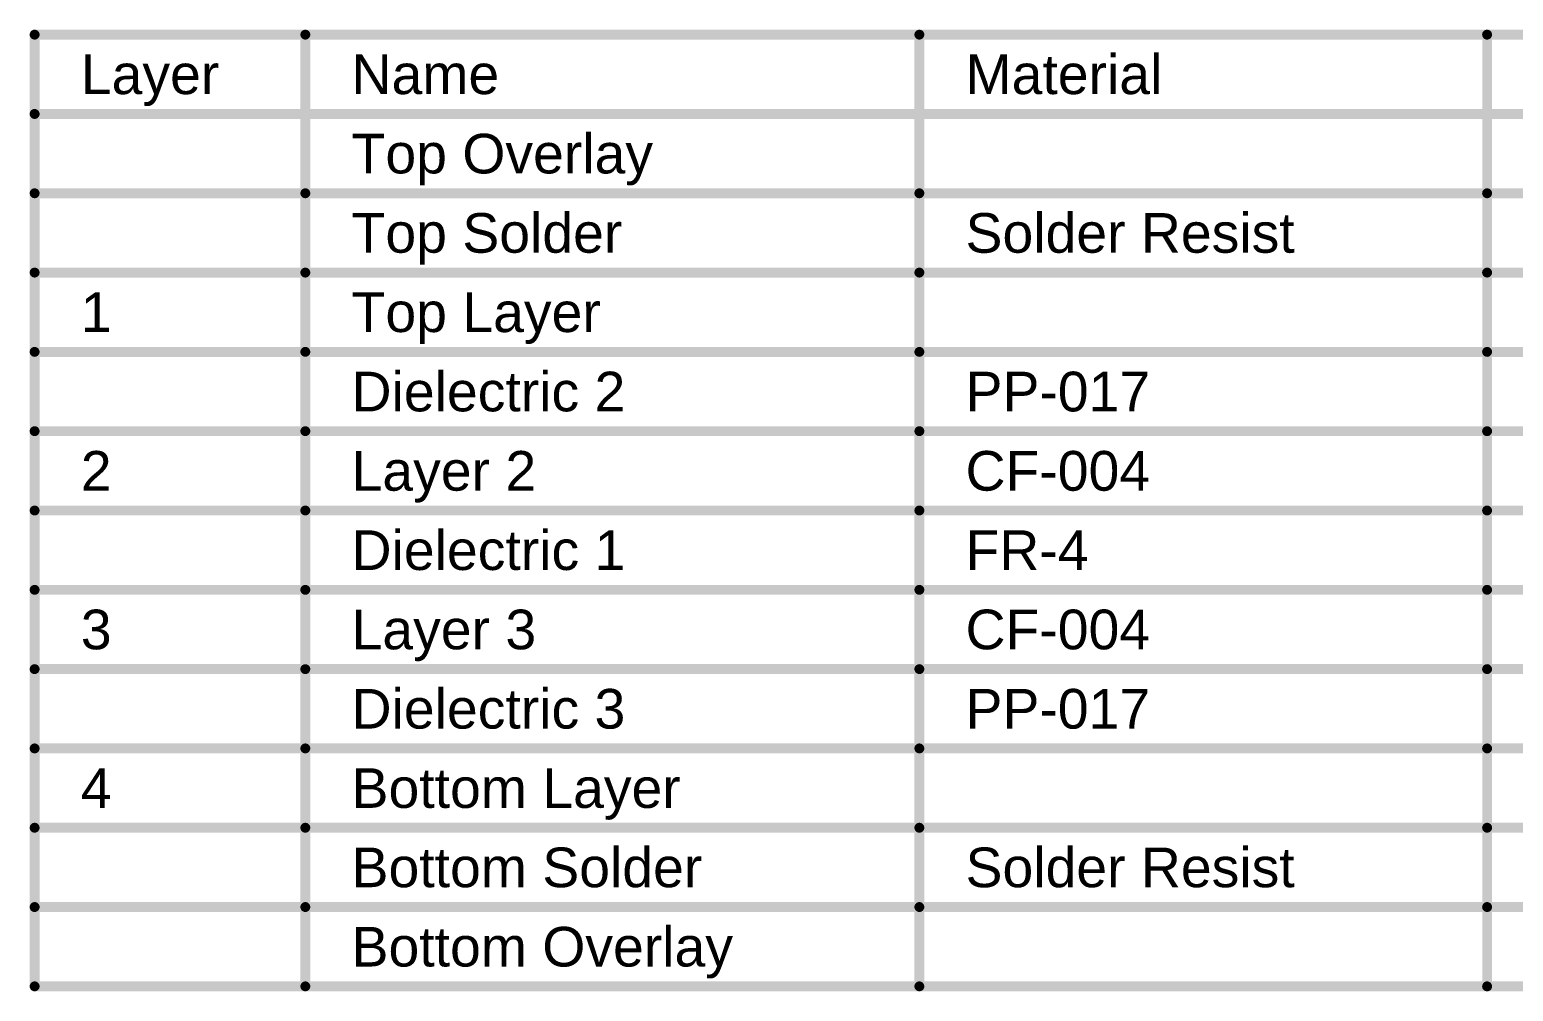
# Model space of a CAD drawing. Header units: millimetres. Extents: x -1.53 to 3.03, y -0.09 to 2.17.
# Drawn here: x -1.525 to 0.721, y 0.717 to 2.173 of the extents above; entities that cross this region are included whole.
import ezdxf

# ---------------------------------------------------------------- set-up
doc = ezdxf.new("R2010")
doc.units = ezdxf.units.MM
doc.header["$MEASUREMENT"] = 0
doc.layers.add('Mechanical1', color=6, linetype='Continuous')
doc.styles.add('Arial', font='', dxfattribs={"height": 0.2})
doc.styles.get('Arial').set_extended_font_data('Arial')

msp = doc.modelspace()

# ---------------------------------------------------------------- linework, layer by layer
at = {"layer": 'Mechanical1', "const_width": 0.015}
for points in [[(-1.5177, 2.165), (3.0211, 2.165)], [(-1.5177, 0.725), (-1.5177, 2.165)], [(-1.1077, 0.725), (-1.1077, 2.165)], [(-0.178, 0.725), (-0.178, 2.165)], [(0.6818, 0.725), (0.6818, 2.165)], [(-1.5177, 2.045), (3.0211, 2.045)], [(-1.5177, 1.925), (-1.1077, 1.925)], [(-1.1077, 1.925), (-0.178, 1.925)], [(-0.178, 1.925), (0.6818, 1.925)], [(0.6818, 1.925), (1.3316, 1.925)], [(-1.5177, 1.805), (-1.1077, 1.805)], [(-1.1077, 1.805), (-0.178, 1.805)], [(-0.178, 1.805), (0.6818, 1.805)], [(0.6818, 1.805), (1.3316, 1.805)], [(-1.5177, 1.685), (-1.1077, 1.685)], [(-1.1077, 1.685), (-0.178, 1.685)], [(-0.178, 1.685), (0.6818, 1.685)], [(0.6818, 1.685), (1.3316, 1.685)], [(-1.5177, 1.565), (-1.1077, 1.565)], [(-1.1077, 1.565), (-0.178, 1.565)], [(-0.178, 1.565), (0.6818, 1.565)], [(0.6818, 1.565), (1.3316, 1.565)], [(-1.5177, 1.445), (-1.1077, 1.445)], [(-1.1077, 1.445), (-0.178, 1.445)], [(-0.178, 1.445), (0.6818, 1.445)], [(0.6818, 1.445), (1.3316, 1.445)], [(-1.5177, 1.325), (-1.1077, 1.325)], [(-1.1077, 1.325), (-0.178, 1.325)], [(-0.178, 1.325), (0.6818, 1.325)], [(0.6818, 1.325), (1.3316, 1.325)], [(-1.5177, 1.205), (-1.1077, 1.205)], [(-1.1077, 1.205), (-0.178, 1.205)], [(-0.178, 1.205), (0.6818, 1.205)], [(0.6818, 1.205), (1.3316, 1.205)], [(-1.5177, 1.085), (-1.1077, 1.085)], [(-1.1077, 1.085), (-0.178, 1.085)], [(-0.178, 1.085), (0.6818, 1.085)], [(0.6818, 1.085), (1.3316, 1.085)], [(-1.5177, 0.965), (-1.1077, 0.965)], [(-1.1077, 0.965), (-0.178, 0.965)], [(-0.178, 0.965), (0.6818, 0.965)], [(0.6818, 0.965), (1.3316, 0.965)], [(-1.5177, 0.845), (-1.1077, 0.845)], [(-1.1077, 0.845), (-0.178, 0.845)], [(-0.178, 0.845), (0.6818, 0.845)], [(0.6818, 0.845), (1.3316, 0.845)], [(-1.5177, 0.725), (-1.1077, 0.725)], [(-1.1077, 0.725), (-0.178, 0.725)], [(-0.178, 0.725), (0.6818, 0.725)], [(0.6818, 0.725), (1.3316, 0.725)]]:
    msp.add_lwpolyline(points, dxfattribs=at)
at = {"layer": 'Mechanical1', "const_width": 0.0075}
for points in [[(-1.5214, 2.165, 1), (-1.5139, 2.165, 1)], [(-1.5214, 2.165, 1), (-1.5139, 2.165, 1)], [(-1.1115, 2.165, 1), (-1.104, 2.165, 1)], [(-0.1817, 2.165, 1), (-0.1742, 2.165, 1)], [(0.678, 2.165, 1), (0.6855, 2.165, 1)], [(-1.5214, 2.045, 1), (-1.5139, 2.045, 1)], [(-1.5214, 1.925, 1), (-1.5139, 1.925, 1)], [(-1.1115, 1.925, 1), (-1.104, 1.925, 1)], [(-1.1115, 1.925, 1), (-1.104, 1.925, 1)], [(-0.1817, 1.925, 1), (-0.1742, 1.925, 1)], [(-0.1817, 1.925, 1), (-0.1742, 1.925, 1)], [(0.678, 1.925, 1), (0.6855, 1.925, 1)], [(0.678, 1.925, 1), (0.6855, 1.925, 1)], [(-1.5214, 1.805, 1), (-1.5139, 1.805, 1)], [(-1.1115, 1.805, 1), (-1.104, 1.805, 1)], [(-1.1115, 1.805, 1), (-1.104, 1.805, 1)], [(-0.1817, 1.805, 1), (-0.1742, 1.805, 1)], [(-0.1817, 1.805, 1), (-0.1742, 1.805, 1)], [(0.678, 1.805, 1), (0.6855, 1.805, 1)], [(0.678, 1.805, 1), (0.6855, 1.805, 1)], [(-1.5214, 1.685, 1), (-1.5139, 1.685, 1)], [(-1.1115, 1.685, 1), (-1.104, 1.685, 1)], [(-1.1115, 1.685, 1), (-1.104, 1.685, 1)], [(-0.1817, 1.685, 1), (-0.1742, 1.685, 1)], [(-0.1817, 1.685, 1), (-0.1742, 1.685, 1)], [(0.678, 1.685, 1), (0.6855, 1.685, 1)], [(0.678, 1.685, 1), (0.6855, 1.685, 1)], [(-1.5214, 1.565, 1), (-1.5139, 1.565, 1)], [(-1.1115, 1.565, 1), (-1.104, 1.565, 1)], [(-1.1115, 1.565, 1), (-1.104, 1.565, 1)], [(-0.1817, 1.565, 1), (-0.1742, 1.565, 1)], [(-0.1817, 1.565, 1), (-0.1742, 1.565, 1)], [(0.678, 1.565, 1), (0.6855, 1.565, 1)], [(0.678, 1.565, 1), (0.6855, 1.565, 1)], [(-1.5214, 1.445, 1), (-1.5139, 1.445, 1)], [(-1.1115, 1.445, 1), (-1.104, 1.445, 1)], [(-1.1115, 1.445, 1), (-1.104, 1.445, 1)], [(-0.1817, 1.445, 1), (-0.1742, 1.445, 1)], [(-0.1817, 1.445, 1), (-0.1742, 1.445, 1)], [(0.678, 1.445, 1), (0.6855, 1.445, 1)], [(0.678, 1.445, 1), (0.6855, 1.445, 1)], [(-1.5214, 1.325, 1), (-1.5139, 1.325, 1)], [(-1.1115, 1.325, 1), (-1.104, 1.325, 1)], [(-1.1115, 1.325, 1), (-1.104, 1.325, 1)], [(-0.1817, 1.325, 1), (-0.1742, 1.325, 1)], [(-0.1817, 1.325, 1), (-0.1742, 1.325, 1)], [(0.678, 1.325, 1), (0.6855, 1.325, 1)], [(0.678, 1.325, 1), (0.6855, 1.325, 1)], [(-1.5214, 1.205, 1), (-1.5139, 1.205, 1)], [(-1.1115, 1.205, 1), (-1.104, 1.205, 1)], [(-1.1115, 1.205, 1), (-1.104, 1.205, 1)], [(-0.1817, 1.205, 1), (-0.1742, 1.205, 1)], [(-0.1817, 1.205, 1), (-0.1742, 1.205, 1)], [(0.678, 1.205, 1), (0.6855, 1.205, 1)], [(0.678, 1.205, 1), (0.6855, 1.205, 1)], [(-1.5214, 1.085, 1), (-1.5139, 1.085, 1)], [(-1.1115, 1.085, 1), (-1.104, 1.085, 1)], [(-1.1115, 1.085, 1), (-1.104, 1.085, 1)], [(-0.1817, 1.085, 1), (-0.1742, 1.085, 1)], [(-0.1817, 1.085, 1), (-0.1742, 1.085, 1)], [(0.678, 1.085, 1), (0.6855, 1.085, 1)], [(0.678, 1.085, 1), (0.6855, 1.085, 1)], [(-1.5214, 0.965, 1), (-1.5139, 0.965, 1)], [(-1.1115, 0.965, 1), (-1.104, 0.965, 1)], [(-1.1115, 0.965, 1), (-1.104, 0.965, 1)], [(-0.1817, 0.965, 1), (-0.1742, 0.965, 1)], [(-0.1817, 0.965, 1), (-0.1742, 0.965, 1)], [(0.678, 0.965, 1), (0.6855, 0.965, 1)], [(0.678, 0.965, 1), (0.6855, 0.965, 1)], [(-1.5214, 0.845, 1), (-1.5139, 0.845, 1)], [(-1.1115, 0.845, 1), (-1.104, 0.845, 1)], [(-1.1115, 0.845, 1), (-1.104, 0.845, 1)], [(-0.1817, 0.845, 1), (-0.1742, 0.845, 1)], [(-0.1817, 0.845, 1), (-0.1742, 0.845, 1)], [(0.678, 0.845, 1), (0.6855, 0.845, 1)], [(0.678, 0.845, 1), (0.6855, 0.845, 1)], [(-1.5214, 0.725, 1), (-1.5139, 0.725, 1)], [(-1.5214, 0.725, 1), (-1.5139, 0.725, 1)], [(-1.1115, 0.725, 1), (-1.104, 0.725, 1)], [(-1.1115, 0.725, 1), (-1.104, 0.725, 1)], [(-1.1115, 0.725, 1), (-1.104, 0.725, 1)], [(-0.1817, 0.725, 1), (-0.1742, 0.725, 1)], [(-0.1817, 0.725, 1), (-0.1742, 0.725, 1)], [(-0.1817, 0.725, 1), (-0.1742, 0.725, 1)], [(0.678, 0.725, 1), (0.6855, 0.725, 1)], [(0.678, 0.725, 1), (0.6855, 0.725, 1)], [(0.678, 0.725, 1), (0.6855, 0.725, 1)]]:
    msp.add_lwpolyline(points, format="xyb", close=True, dxfattribs=at)

# ---------------------------------------------------------------- texts
at = {"layer": 'Mechanical1', "style": 'Arial'}
for s, p in [('Layer', (-1.4477, 2.075)), ('Name', (-1.0377, 2.075)), ('Material', (-0.108, 2.075)), ('Top Overlay', (-1.0377, 1.955)), ('Top Solder', (-1.0377, 1.835)), ('Solder Resist', (-0.108, 1.835)), ('1', (-1.4477, 1.715)), ('Top Layer', (-1.0377, 1.715)), ('Dielectric 2', (-1.0377, 1.595)), ('PP-017', (-0.108, 1.595)), ('2', (-1.4477, 1.475)), ('Layer 2', (-1.0377, 1.475)), ('CF-004', (-0.108, 1.475)), ('Dielectric 1', (-1.0377, 1.355)), ('FR-4', (-0.108, 1.355)), ('3', (-1.4477, 1.235)), ('Layer 3', (-1.0377, 1.235)), ('CF-004', (-0.108, 1.235)), ('Dielectric 3', (-1.0377, 1.115)), ('PP-017', (-0.108, 1.115)), ('4', (-1.4477, 0.995)), ('Bottom Layer', (-1.0377, 0.995)), ('Bottom Solder', (-1.0377, 0.875)), ('Solder Resist', (-0.108, 0.875)), ('Bottom Overlay', (-1.0377, 0.755))]:
    msp.add_text(s, height=0.06, dxfattribs=at).set_placement(p)

doc.saveas('drawing.dxf')
